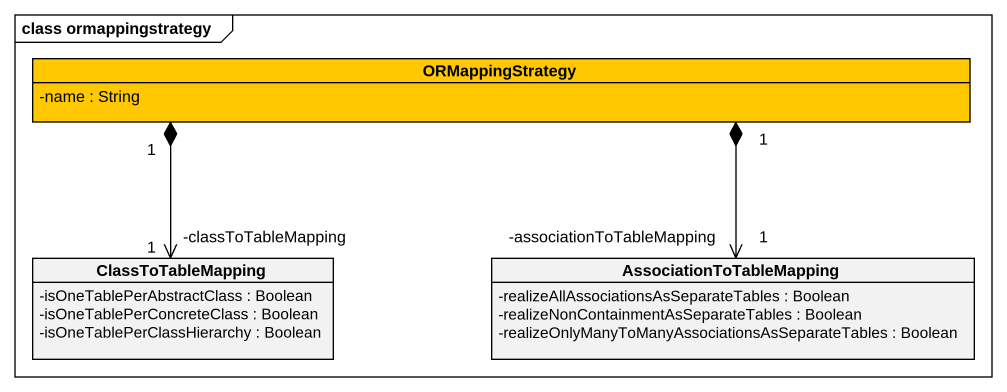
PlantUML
@startuml
mainframe class ormappingstrategy
hide circle
hide empty members
skinparam classAttributeIconSize 0
class ORMappingStrategy #FFC800 {
  -name : String
}
class ClassToTableMapping {
  -isOneTablePerAbstractClass : Boolean
  -isOneTablePerConcreteClass : Boolean
  -isOneTablePerClassHierarchy : Boolean
}
class AssociationToTableMapping {
  -realizeAllAssociationsAsSeparateTables : Boolean
  -realizeNonContainmentAsSeparateTables : Boolean
  -realizeOnlyManyToManyAssociationsAsSeparateTables : Boolean
}
ORMappingStrategy "1" *--> "1\n-classToTableMapping" ClassToTableMapping
ORMappingStrategy "1" *--> "1\n-associationToTableMapping" AssociationToTableMapping
@enduml
